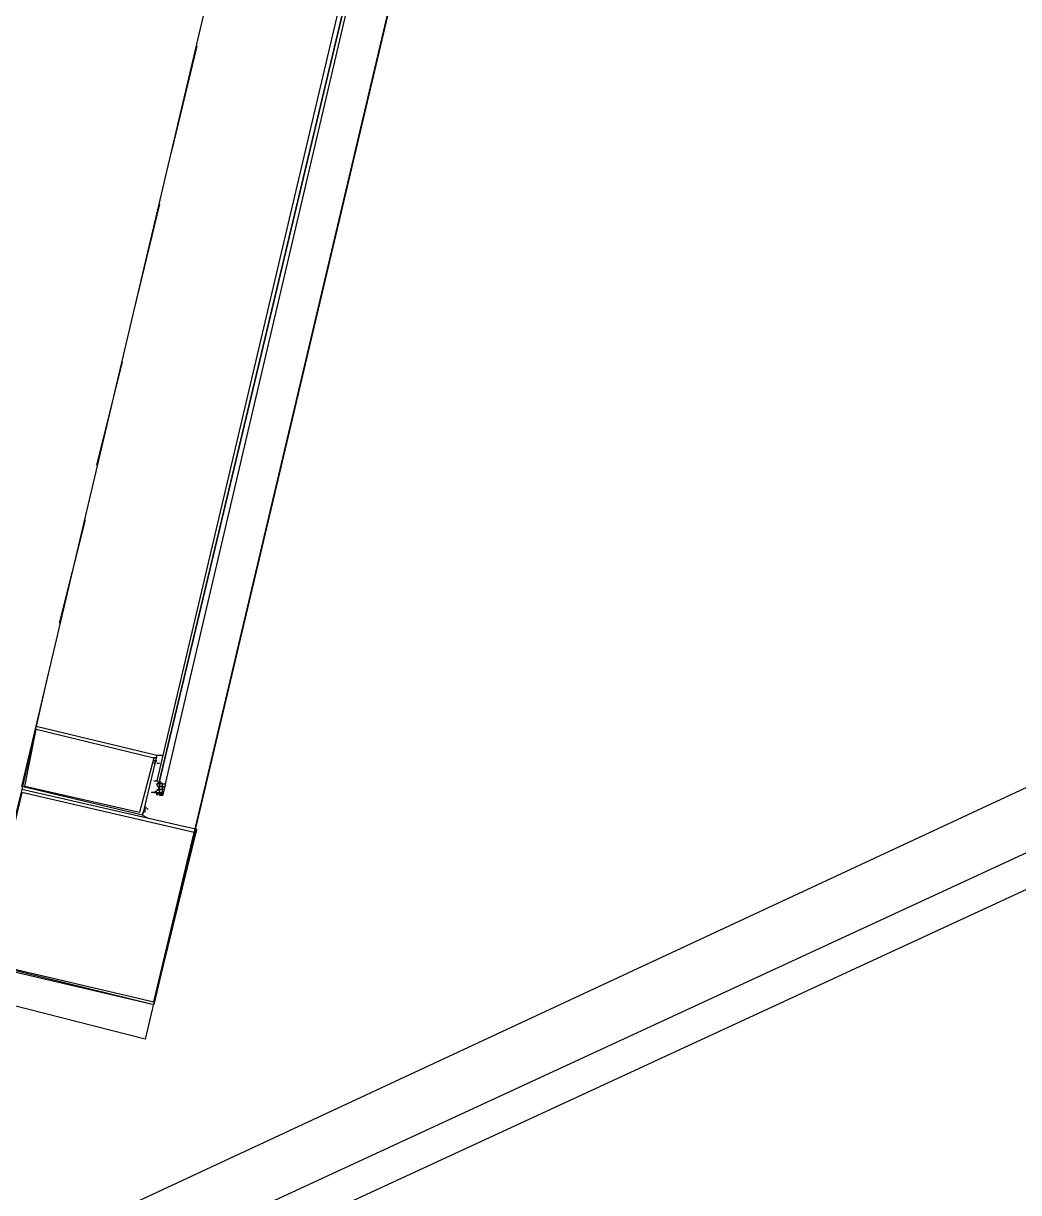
# Model space of a CAD drawing. Header units: feet. Extents: x -84 to 198, y -22 to 181.
# Drawn here: x 104.91 to 109.54, y 24.22 to 29.66 of the extents above; entities that cross this region are included whole.
import ezdxf

# ---------------------------------------------------------------- set-up
doc = ezdxf.new("R2010")
doc.units = ezdxf.units.FT
doc.layers.add('A-LINEA', color=7, linetype='CONTINUOUS')

msp = doc.modelspace()

# ---------------------------------------------------------------- linework, layer by layer
at = {"layer": 'A-LINEA'}
for p, q in [((109.12, 40.3378), (105.52, 25.0978)), ((71.4822, 8.3811), (121.6031, 31.7045)), ((71.0512, 8.0092), (121.838, 31.468)), ((71.0098, 7.8319), (121.9507, 31.3451)), ((104.9733, 26.3911), (106, 30.7511)), ((105.72, 29.5511), (105.6, 29.0578)), ((105.5467, 28.8178), (105.4267, 28.3244)), ((105.3733, 28.0844), (105.2533, 27.6044)), ((105.2, 27.3511), (105.08, 26.8711)), ((96.3733, 27.2578), (105.52, 25.0978)), ((105.0267, 26.6311), (104.9067, 26.0978)), ((105.5467, 26.2311), (105.5467, 26.2311)), ((105.56, 26.2311), (105.56, 26.2311)), ((105.52, 26.1378), (105.52, 26.1378)), ((105.5333, 26.1378), (105.5333, 26.1378)), ((105.5333, 26.1378), (105.5333, 26.1378)), ((105.5333, 26.1378), (105.5333, 26.1378)), ((105.5333, 26.1378), (105.5333, 26.1378)), ((105.5333, 26.1378), (105.5333, 26.1378)), ((105.5333, 26.1378), (105.5333, 26.1378)), ((105.5333, 26.1378), (105.5333, 26.1378)), ((105.52, 26.0844), (105.5333, 26.0844)), ((105.52, 26.0844), (105.52, 26.0844)), ((105.52, 26.0844), (105.52, 26.0844)), ((105.52, 26.0844), (105.52, 26.0844)), ((105.52, 26.0844), (105.52, 26.0844)), ((105.52, 26.0844), (105.52, 26.0844)), ((105.52, 26.0844), (105.52, 26.0844)), ((105.52, 26.0844), (105.52, 26.0844)), ((105.52, 26.0844), (105.52, 26.0844)), ((105.5333, 26.1244), (105.5333, 26.1244)), ((105.5333, 26.1244), (105.5333, 26.1244)), ((105.5467, 26.1244), (105.5333, 26.1244)), ((105.5333, 26.0978), (105.5333, 26.0978)), ((105.5333, 26.0978), (105.5467, 26.0978)), ((105.5333, 26.0978), (105.5333, 26.0978)), ((105.5333, 26.0978), (105.5333, 26.0978)), ((105.5333, 26.0978), (105.5467, 26.0978)), ((105.5333, 26.0844), (105.5333, 26.0844)), ((105.5333, 26.0844), (105.5333, 26.0844)), ((105.5333, 26.0844), (105.5333, 26.0844)), ((105.5333, 26.0844), (105.5333, 26.0844)), ((105.5333, 26.0844), (105.5333, 26.0844)), ((105.5333, 26.0844), (105.5333, 26.0844)), ((105.5333, 26.0844), (105.5333, 26.0844)), ((105.5333, 26.0844), (105.5333, 26.0844)), ((105.5333, 26.0844), (105.5333, 26.0844)), ((105.5333, 26.0844), (105.5333, 26.0844)), ((105.5333, 26.0844), (105.5333, 26.0844)), ((105.5333, 26.0844), (105.5333, 26.0844)), ((105.5333, 26.0844), (105.5333, 26.0844)), ((105.5333, 26.0844), (105.5333, 26.0844)), ((105.5333, 26.0844), (105.5333, 26.0844)), ((105.5333, 26.0711), (105.5333, 26.0844)), ((105.5333, 26.0844), (105.5333, 26.0844)), ((105.5333, 26.0844), (105.5333, 26.0844)), ((105.5333, 26.0844), (105.5333, 26.0844)), ((105.5333, 26.0844), (105.5333, 26.0844)), ((105.5333, 26.0844), (105.5333, 26.0844)), ((105.5333, 26.0844), (105.5333, 26.0844)), ((105.5333, 26.0844), (105.5333, 26.0844)), ((105.5333, 26.0844), (105.5333, 26.0844)), ((105.5333, 26.0844), (105.5333, 26.0844)), ((105.5467, 26.1244), (105.5467, 26.1244)), ((105.5467, 26.1111), (105.5467, 26.1244)), ((105.5467, 26.1244), (105.5467, 26.1111)), ((105.5467, 26.1244), (105.5467, 26.1244)), ((105.5467, 26.1244), (105.5467, 26.1244)), ((105.5467, 26.1111), (105.5467, 26.1244)), ((105.5467, 26.1244), (105.5467, 26.1244)), ((105.5467, 26.1244), (105.5467, 26.1244)), ((105.5467, 26.1244), (105.5467, 26.1244)), ((105.5467, 26.1244), (105.5467, 26.1244)), ((105.5467, 26.1244), (105.5467, 26.1244)), ((105.5467, 26.1244), (105.5467, 26.1244)), ((105.5467, 26.1244), (105.5467, 26.1244)), ((105.5467, 26.1244), (105.5467, 26.1244)), ((105.5467, 26.1244), (105.5467, 26.1244)), ((105.5467, 26.1244), (105.5467, 26.1244)), ((105.5467, 26.1244), (105.5467, 26.1244)), ((105.5467, 26.1244), (105.5467, 26.1244)), ((105.5467, 26.1244), (105.5467, 26.1244)), ((105.5467, 26.1244), (105.5467, 26.1244)), ((105.5467, 26.1244), (105.5467, 26.1244)), ((105.5467, 26.1244), (105.5467, 26.1244)), ((105.5467, 26.1244), (105.5467, 26.1244)), ((105.5467, 26.1244), (105.5467, 26.1244)), ((105.5467, 26.1244), (105.5467, 26.1244)), ((105.5467, 26.1244), (105.5467, 26.1244)), ((105.5467, 26.1244), (105.5467, 26.1244)), ((105.5467, 26.1244), (105.5467, 26.1244)), ((105.5467, 26.1244), (105.5467, 26.1244)), ((105.5467, 26.1111), (105.5467, 26.1111)), ((105.5467, 26.1111), (105.5467, 26.1111)), ((105.5467, 26.1111), (105.5467, 26.1111)), ((105.5467, 26.1111), (105.56, 26.1111)), ((105.5467, 26.1111), (105.5467, 26.1111)), ((105.5467, 26.0978), (105.5467, 26.1111)), ((105.56, 26.1111), (105.5467, 26.1111)), ((105.5467, 26.1111), (105.5467, 26.1111)), ((105.5467, 26.1111), (105.5467, 26.1111)), ((105.5467, 26.1111), (105.5467, 26.1111)), ((105.5467, 26.1111), (105.5467, 26.1111)), ((105.5467, 26.1111), (105.5467, 26.1111)), ((105.5467, 26.1111), (105.56, 26.1111)), ((105.5467, 26.1111), (105.5467, 26.1111)), ((105.5467, 26.1111), (105.5467, 26.1111)), ((105.5467, 26.1111), (105.5467, 26.1111)), ((105.5467, 26.1111), (105.5467, 26.1111)), ((105.5467, 26.1111), (105.5467, 26.1111)), ((105.5467, 26.1111), (105.5467, 26.1111)), ((105.5467, 26.1111), (105.5467, 26.1111)), ((105.5467, 26.1111), (105.5467, 26.1111)), ((105.5467, 26.1111), (105.5467, 26.1111)), ((105.5467, 26.0978), (105.5467, 26.0978)), ((105.5467, 26.0978), (105.5467, 26.0978)), ((105.5467, 26.0978), (105.5467, 26.0978)), ((105.5467, 26.0978), (105.5467, 26.0978)), ((105.5467, 26.0978), (105.5467, 26.0978)), ((105.5467, 26.0978), (105.5467, 26.0978)), ((105.5467, 26.0978), (105.5467, 26.0978)), ((105.5467, 26.0978), (105.5467, 26.0978)), ((105.5467, 26.0978), (105.5467, 26.0978)), ((105.5467, 26.0844), (105.5467, 26.0978)), ((105.5467, 26.0978), (105.5467, 26.0978)), ((105.5467, 26.0978), (105.5467, 26.0978)), ((105.5467, 26.0978), (105.5467, 26.0978)), ((105.5467, 26.0978), (105.5467, 26.0978)), ((105.5467, 26.0978), (105.5467, 26.0978)), ((105.5467, 26.0978), (105.5467, 26.0978)), ((105.5467, 26.0844), (105.5467, 26.0978)), ((105.5467, 26.0844), (105.5467, 26.0978)), ((105.5467, 26.0978), (105.5467, 26.0978)), ((105.5467, 26.0844), (105.5467, 26.0978)), ((105.5467, 26.0978), (105.5467, 26.0978)), ((105.5467, 26.0978), (105.5467, 26.0844)), ((105.5467, 26.0978), (105.5467, 26.0978)), ((105.5467, 26.0978), (105.5467, 26.0978)), ((105.5467, 26.0978), (105.5467, 26.0978)), ((105.5467, 26.0978), (105.5467, 26.0844)), ((105.5467, 26.0978), (105.5467, 26.0978)), ((105.5467, 26.0978), (105.5467, 26.0978)), ((105.5467, 26.0978), (105.5467, 26.0978)), ((105.5467, 26.0978), (105.5467, 26.0978)), ((105.5467, 26.0978), (105.5467, 26.0978)), ((105.5467, 26.0978), (105.5467, 26.0978)), ((105.5467, 26.0978), (105.5467, 26.0978)), ((105.5467, 26.0978), (105.5467, 26.0978)), ((105.5467, 26.0978), (105.5467, 26.0978)), ((105.5467, 26.0844), (105.5467, 26.0844)), ((105.5467, 26.0844), (105.5467, 26.0844)), ((105.5467, 26.0844), (105.5467, 26.0844)), ((105.5467, 26.0844), (105.5467, 26.0844)), ((105.5467, 26.0844), (105.5467, 26.0844)), ((105.5467, 26.0711), (105.5467, 26.0844)), ((105.5467, 26.0844), (105.5467, 26.0844)), ((105.5467, 26.0844), (105.5467, 26.0844)), ((105.5467, 26.0844), (105.5467, 26.0844)), ((105.5467, 26.0844), (105.5467, 26.0844)), ((105.5467, 26.0844), (105.5467, 26.0844)), ((105.5467, 26.0844), (105.5467, 26.0844)), ((105.5467, 26.0844), (105.5467, 26.0844)), ((105.5467, 26.0844), (105.56, 26.0844)), ((105.5467, 26.0844), (105.5467, 26.0844)), ((105.5467, 26.0844), (105.56, 26.0844)), ((105.5467, 26.0844), (105.5467, 26.0844)), ((105.5467, 26.0844), (105.5467, 26.0844)), ((105.5467, 26.0844), (105.5467, 26.0844)), ((105.5467, 26.0844), (105.5467, 26.0844)), ((105.5467, 26.0844), (105.5467, 26.0844)), ((105.5467, 26.0844), (105.5467, 26.0844)), ((105.5467, 26.0844), (105.5467, 26.0844)), ((105.5467, 26.0844), (105.5467, 26.0844)), ((105.5467, 26.0844), (105.5467, 26.0844)), ((105.5467, 26.0844), (105.5467, 26.0844)), ((105.5467, 26.0844), (105.5467, 26.0844)), ((105.5467, 26.0844), (105.5467, 26.0844)), ((105.56, 26.1244), (105.56, 26.1244)), ((105.56, 26.1244), (105.56, 26.1244)), ((105.56, 26.1244), (105.56, 26.1244)), ((105.56, 26.1244), (105.56, 26.1244)), ((105.56, 26.1244), (105.56, 26.1244)), ((105.56, 26.1244), (105.56, 26.1244)), ((105.56, 26.1244), (105.56, 26.1244)), ((105.56, 26.1244), (105.56, 26.1244)), ((105.56, 26.1244), (105.56, 26.1244)), ((105.56, 26.1244), (105.56, 26.1244)), ((105.56, 26.1244), (105.56, 26.1244)), ((105.56, 26.1244), (105.56, 26.1244)), ((105.56, 26.1244), (105.56, 26.1244)), ((105.56, 26.1244), (105.56, 26.1244)), ((105.56, 26.1111), (105.56, 26.1244)), ((105.56, 26.1244), (105.56, 26.1244)), ((105.56, 26.1244), (105.56, 26.1244)), ((105.56, 26.1244), (105.56, 26.1244)), ((105.56, 26.1244), (105.56, 26.1244)), ((105.56, 26.1244), (105.56, 26.1244)), ((105.56, 26.1244), (105.56, 26.1244)), ((105.56, 26.1244), (105.56, 26.1244)), ((105.56, 26.1244), (105.56, 26.1244)), ((105.56, 26.1111), (105.5733, 26.1111)), ((105.56, 26.1111), (105.56, 26.1111)), ((105.56, 26.1111), (105.56, 26.1111)), ((105.56, 26.1111), (105.56, 26.1111)), ((105.56, 26.1111), (105.56, 26.1111)), ((105.56, 26.1111), (105.56, 26.1111)), ((105.56, 26.1111), (105.56, 26.1111)), ((105.56, 26.1111), (105.56, 26.1111)), ((105.56, 26.1111), (105.56, 26.1111)), ((105.56, 26.1111), (105.56, 26.1111)), ((105.56, 26.1111), (105.56, 26.1111)), ((105.56, 26.1111), (105.56, 26.1111)), ((105.56, 26.1111), (105.56, 26.1111)), ((105.56, 26.1111), (105.56, 26.1111)), ((105.56, 26.1111), (105.56, 26.1111)), ((105.56, 26.1111), (105.56, 26.1111)), ((105.56, 26.1111), (105.56, 26.1111)), ((105.56, 26.0978), (105.56, 26.1111)), ((105.56, 26.1111), (105.56, 26.1111)), ((105.56, 26.1111), (105.56, 26.1111)), ((105.56, 26.1111), (105.56, 26.1111)), ((105.56, 26.1111), (105.56, 26.1111)), ((105.56, 26.1111), (105.56, 26.1111)), ((105.56, 26.1111), (105.56, 26.1111)), ((105.56, 26.1111), (105.56, 26.1111)), ((105.56, 26.1111), (105.56, 26.1111)), ((105.56, 26.1111), (105.56, 26.1111)), ((105.56, 26.1111), (105.56, 26.1111)), ((105.56, 26.1111), (105.56, 26.1111)), ((105.56, 26.1111), (105.56, 26.1111)), ((105.56, 26.1111), (105.56, 26.1111)), ((105.56, 26.1111), (105.56, 26.1111)), ((105.56, 26.1111), (105.56, 26.0978)), ((105.56, 26.1111), (105.56, 26.0978)), ((105.56, 26.1111), (105.56, 26.0978)), ((105.56, 26.1111), (105.56, 26.0978)), ((105.56, 26.0844), (105.56, 26.0978)), ((105.56, 26.0978), (105.56, 26.0978)), ((105.56, 26.0978), (105.56, 26.0978)), ((105.56, 26.0978), (105.56, 26.0978)), ((105.56, 26.0978), (105.56, 26.0978)), ((105.56, 26.0978), (105.56, 26.0978)), ((105.56, 26.0978), (105.56, 26.0978)), ((105.56, 26.0978), (105.56, 26.0978)), ((105.56, 26.0978), (105.56, 26.0978)), ((105.56, 26.0978), (105.56, 26.0978)), ((105.56, 26.0978), (105.56, 26.0978)), ((105.56, 26.0978), (105.56, 26.0978)), ((105.56, 26.0844), (105.56, 26.0844)), ((105.56, 26.0844), (105.56, 26.0844)), ((105.56, 26.0844), (105.56, 26.0844)), ((105.56, 26.0844), (105.56, 26.0844)), ((105.56, 26.0844), (105.56, 26.0844)), ((105.56, 26.0844), (105.56, 26.0844)), ((105.56, 26.0844), (105.56, 26.0844)), ((105.56, 26.0844), (105.56, 26.0844)), ((105.56, 26.0844), (105.56, 26.0844)), ((105.56, 26.0844), (105.56, 26.0844)), ((105.56, 26.0711), (105.56, 26.0844)), ((105.56, 26.0844), (105.56, 26.0844)), ((105.56, 26.0844), (105.56, 26.0844)), ((105.56, 26.0844), (105.56, 26.0844)), ((105.56, 26.0844), (105.56, 26.0844)), ((105.56, 26.0844), (105.56, 26.0844)), ((105.56, 26.0844), (105.56, 26.0844)), ((105.5739, 26.1248), (105.5605, 26.0684)), ((105.5733, 26.1244), (105.5733, 26.1244)), ((105.5733, 26.1244), (105.5733, 26.1244)), ((105.5733, 26.1244), (105.5733, 26.1244)), ((105.5733, 26.1244), (105.5733, 26.1244)), ((105.5733, 26.1244), (105.5733, 26.1244)), ((105.5733, 26.1244), (105.5733, 26.1244)), ((105.5333, 26.0711), (105.5333, 26.0711)), ((105.5467, 26.0711), (105.56, 26.0711)), ((105.5467, 26.0711), (105.5467, 26.0711)), ((105.56, 26.0711), (105.5467, 26.0711)), ((105.56, 26.0711), (105.56, 26.0711)), ((105.56, 26.0711), (105.56, 26.0711)), ((105.4933, 25.9911), (105.4933, 25.9911)), ((105.4933, 25.9911), (105.4933, 25.9911))]:
    msp.add_line(p, q, dxfattribs=at)
for points in [[(126.2667, 36.6311), (119.2267, 38.2978), (119.16, 37.9644), (109.12, 40.3378), (105.48, 24.9378), (96.3733, 27.2578), (96.2667, 26.7644), (92.6933, 27.6178), (92.1333, 25.2311), (89.6, 14.5378), (77.3867, 17.4311), (77.2267, 16.7778), (73.6667, 17.6178), (72.7067, 13.6044), (71.9067, 10.1778)], [(105.5467, 26.1244), (105.5467, 26.1378), (106.64, 30.7244), (106.6133, 30.7378), (106.6133, 30.7244), (105.5333, 26.1378), (105.5467, 26.1244)], [(105.5733, 26.1244), (106.6533, 30.7244), (106.64, 30.7244), (105.5467, 26.1378), (105.56, 26.1244), (105.5733, 26.1244)], [(104.9067, 26.1111), (104.9733, 26.3911), (105.5333, 26.2578), (105.4667, 25.9778), (104.9067, 26.1111)], [(104.92, 26.1111), (104.9733, 26.3778), (105.52, 26.2444), (105.4533, 25.9911), (104.92, 26.1111)], [(105.52, 26.2178), (105.5333, 26.2311), (105.5333, 26.2311), (105.52, 26.2311), (105.52, 26.2311), (105.52, 26.2311), (105.52, 26.2444), (105.52, 26.2444), (105.52, 26.2444), (105.5333, 26.2444), (105.5333, 26.2444), (105.5333, 26.2444), (105.5333, 26.2444), (105.5333, 26.2578), (105.5333, 26.2578), (105.56, 26.2578), (105.56, 26.2578)], [(105.56, 26.2444), (105.56, 26.2444), (105.56, 26.2444)], [(105.5467, 26.2178), (105.5467, 26.2178), (105.5467, 26.2178), (105.5467, 26.2178), (105.5333, 26.2178), (105.5333, 26.2178)], [(105.52, 26.1378), (105.5333, 26.1378), (105.5467, 26.1244), (105.5467, 26.1378), (105.56, 26.1244), (105.5733, 26.1244)], [(104.7067, 25.2978), (105.52, 25.0978), (105.72, 25.9111), (104.9067, 26.0978), (104.7067, 25.2978)], [(104.72, 25.2978), (105.52, 25.1111), (105.7067, 25.8978), (104.9067, 26.0844), (104.72, 25.2978)], [(105.56, 26.0711), (105.5467, 26.0844), (105.5333, 26.0711), (105.5333, 26.0844), (105.52, 26.0844), (105.5067, 26.0844)], [(105.5221, 26.085), (105.546, 26.0993), (105.5324, 26.1236)], [(105.5333, 26.0844), (105.5467, 26.0844), (105.5467, 26.0711)], [(105.56, 26.1244), (105.56, 26.1244), (105.5467, 26.1244)], [(105.56, 26.0978), (105.56, 26.0978), (105.5467, 26.0978)], [(105.4667, 25.9911), (105.4667, 25.9911), (105.4667, 25.9911), (105.4667, 25.9911), (105.4667, 25.9911), (105.4667, 25.9911), (105.4667, 25.9911), (105.4667, 25.9778), (105.4667, 25.9778), (105.4667, 25.9778), (105.4667, 25.9778), (105.4667, 25.9778), (105.4667, 25.9778), (105.4667, 25.9778), (105.4933, 25.9644), (105.4933, 25.9644), (105.4933, 25.9644)], [(105.48, 25.9911), (105.48, 26.0178), (105.48, 26.0178), (105.4933, 26.0044), (105.4933, 26.0044), (105.4933, 26.0044)], [(105.4933, 25.9778), (105.4933, 25.9778), (105.4933, 25.9778)]]:
    msp.add_lwpolyline(points, dxfattribs=at)
for points in [[(105.5333, 26.2444), (105.52, 26.2444), (105.52, 26.2444), (105.5333, 26.2444)], [(105.4667, 25.9911), (105.4667, 25.9911), (105.4667, 25.9911), (105.4667, 25.9911)]]:
    msp.add_lwpolyline(points, close=True, dxfattribs=at)

doc.saveas('drawing.dxf')
